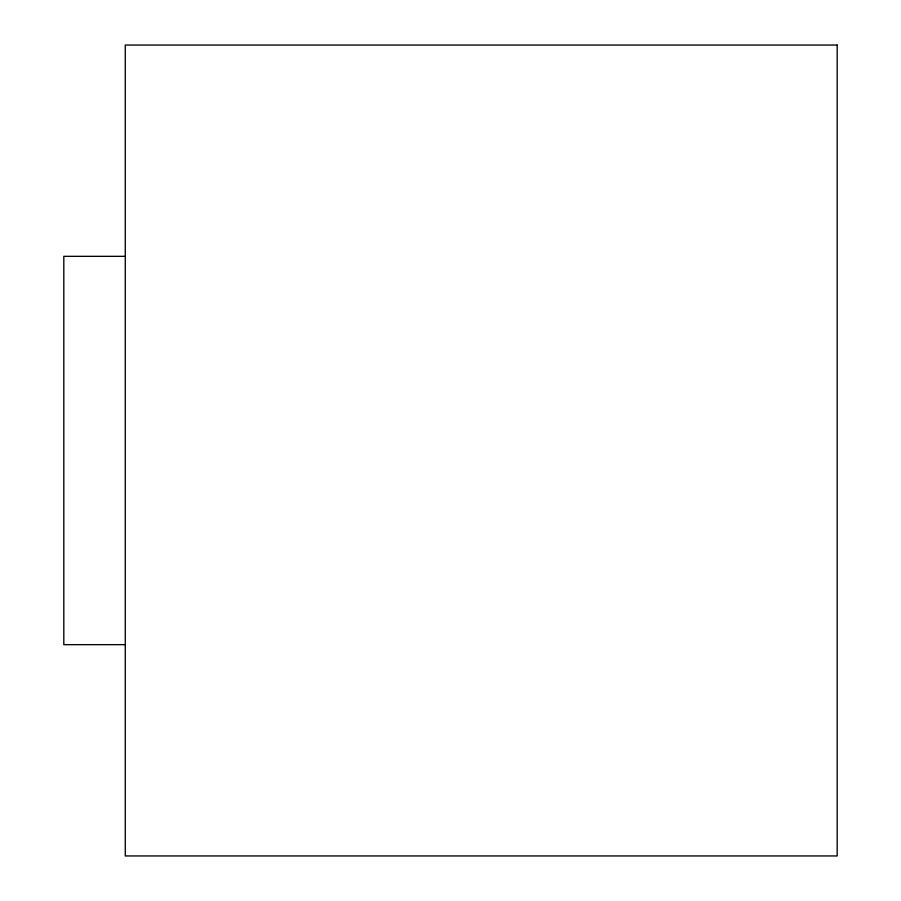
<?xml version="1.0" encoding="UTF-8"?>
<svg xmlns="http://www.w3.org/2000/svg" width="901" height="901" viewBox="0 0 901 901"><rect width="100%" height="100%" fill="white"/><g stroke="black" fill="none" stroke-linecap="round" stroke-linejoin="round"><path stroke-width="1.35" d="M125.273 256.334L63.813 256.334L63.813 644.665L125.273 644.665M837.187 45.05L125.273 45.05L125.273 855.95L837.187 855.95L837.187 45.05"/></g></svg>
